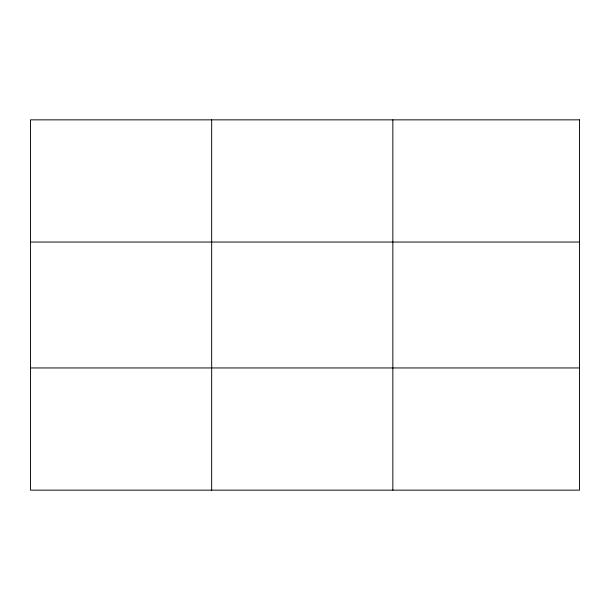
<?xml version="1.0" encoding="UTF-8"?>
<svg xmlns="http://www.w3.org/2000/svg" width="610" height="610" viewBox="0 0 610 610"><rect width="100%" height="100%" fill="white"/><g stroke="black" fill="none" stroke-linecap="round" stroke-linejoin="round"><path stroke-width="0.91" d="M211.67 119.85L211.67 490.15M392.84 119.85L392.84 490.15M30.5 242.048L579.5 242.048M30.5 367.952L579.5 367.952M579.5 119.85L579.5 490.15L30.5 490.15L30.5 119.85L579.5 119.85"/></g></svg>
